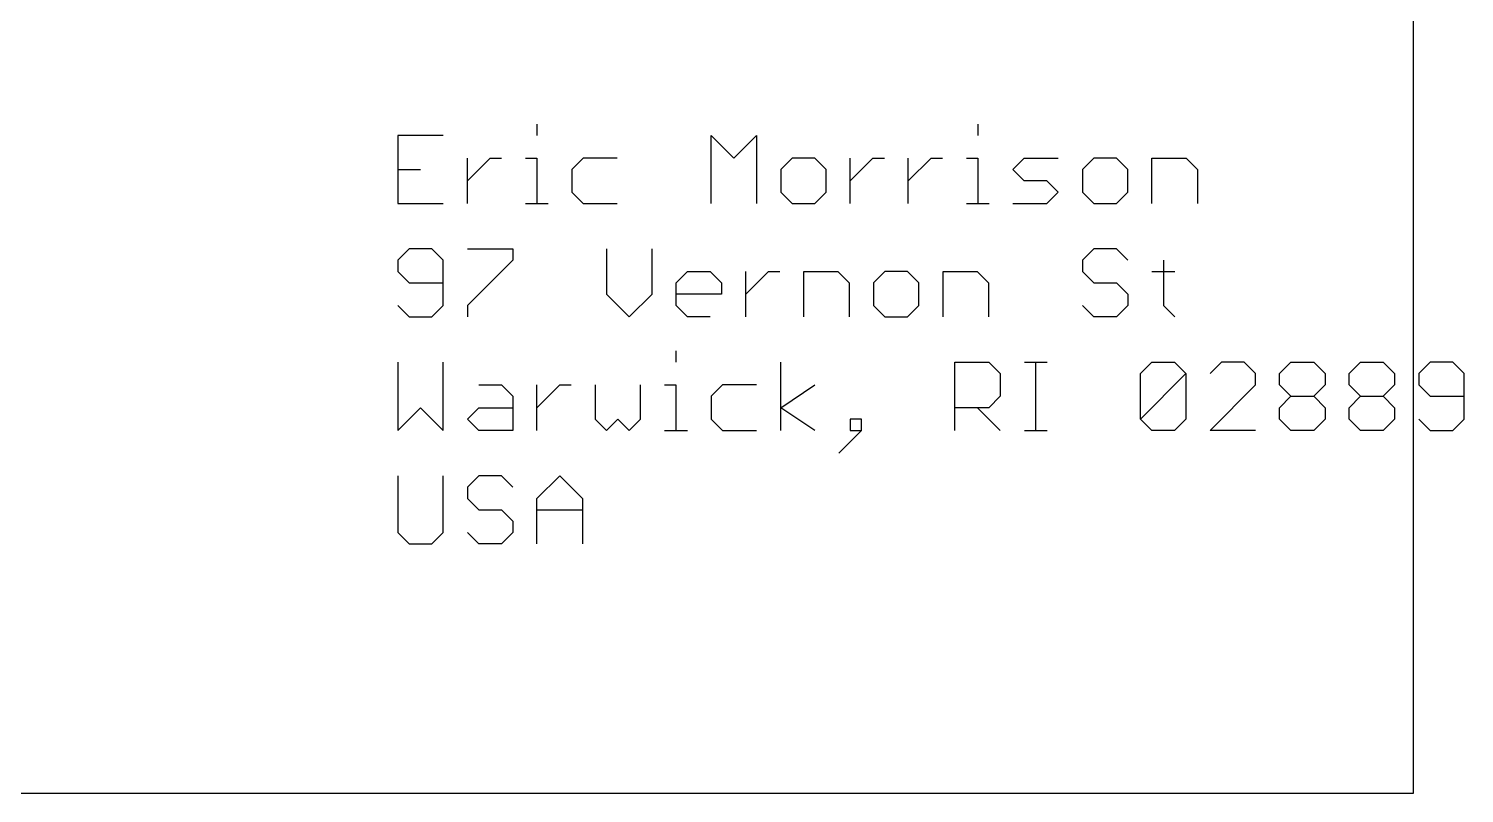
# Model space of a CAD drawing. Extents: x 0 to 50.7, y 0 to 50.
# Drawn here: x 31.39 to 50.68, y 0 to 10.27 of the extents above; entities that cross this region are included whole.
import ezdxf

# ---------------------------------------------------------------- set-up
doc = ezdxf.new("R2010")
doc.units = 0
doc.layers.add('1', color=14, linetype='CONTINUOUS')
doc.layers.add('20', color=178, linetype='CONTINUOUS')

msp = doc.modelspace()

# ---------------------------------------------------------------- linework, layer by layer
at = {"layer": '1'}
for p, q in [((38.2184, 8.9905), (38.2184, 8.838)), ((44.1434, 8.9905), (44.1434, 8.838)), ((36.9609, 8.838), (36.3508, 8.838)), ((36.3508, 8.838), (36.3508, 7.9228)), ((40.5606, 7.9228), (40.5606, 8.838)), ((40.5606, 8.838), (40.8657, 8.5329)), ((40.8657, 8.5329), (41.1708, 8.838)), ((41.1708, 8.838), (41.1708, 7.9228)), ((37.2863, 7.9228), (37.2863, 8.5329)), ((37.2863, 8.2279), (37.5914, 8.5329)), ((37.5914, 8.5329), (37.7439, 8.5329)), ((38.0659, 8.5329), (38.2184, 8.5329)), ((38.2184, 8.5329), (38.2184, 7.9228)), ((38.8421, 8.5329), (38.6896, 8.3804)), ((39.2997, 8.5329), (38.8421, 8.5329)), ((41.6487, 8.5329), (41.4962, 8.3804)), ((41.9537, 8.5329), (41.6487, 8.5329)), ((42.1063, 8.3804), (41.9537, 8.5329)), ((42.4317, 7.9228), (42.4317, 8.5329)), ((42.4317, 8.2279), (42.7367, 8.5329)), ((42.7367, 8.5329), (42.8893, 8.5329)), ((43.2113, 7.9228), (43.2113, 8.5329)), ((43.2113, 8.2279), (43.5163, 8.5329)), ((43.5163, 8.5329), (43.6689, 8.5329)), ((43.9909, 8.5329), (44.1434, 8.5329)), ((44.1434, 8.5329), (44.1434, 7.9228)), ((44.6145, 8.3804), (44.7671, 8.5329)), ((44.7671, 8.5329), (45.2247, 8.5329)), ((45.7026, 8.5329), (45.5501, 8.3804)), ((46.0077, 8.5329), (45.7026, 8.5329)), ((46.1602, 8.3804), (46.0077, 8.5329)), ((46.4856, 7.9228), (46.4856, 8.5329)), ((46.4856, 8.5329), (46.9432, 8.5329)), ((46.9432, 8.5329), (47.0957, 8.3804)), ((36.3508, 8.3804), (36.6559, 8.3804)), ((38.6896, 8.3804), (38.6896, 8.0753)), ((41.4962, 8.3804), (41.4962, 8.0753)), ((42.1063, 8.0753), (42.1063, 8.3804)), ((44.7671, 8.2279), (44.6145, 8.3804)), ((45.5501, 8.3804), (45.5501, 8.0753)), ((46.1602, 8.0753), (46.1602, 8.3804)), ((47.0957, 8.3804), (47.0957, 7.9228)), ((45.0721, 8.2279), (44.7671, 8.2279)), ((45.2247, 8.0753), (45.0721, 8.2279)), ((36.3508, 7.9228), (36.9609, 7.9228)), ((38.0659, 7.9228), (38.371, 7.9228)), ((38.6896, 8.0753), (38.8421, 7.9228)), ((38.8421, 7.9228), (39.2997, 7.9228)), ((41.4962, 8.0753), (41.6487, 7.9228)), ((41.6487, 7.9228), (41.9537, 7.9228)), ((41.9537, 7.9228), (42.1063, 8.0753)), ((43.9909, 7.9228), (44.2959, 7.9228)), ((44.6145, 7.9228), (45.0721, 7.9228)), ((45.0721, 7.9228), (45.2247, 8.0753)), ((45.5501, 8.0753), (45.7026, 7.9228)), ((45.7026, 7.9228), (46.0077, 7.9228)), ((46.0077, 7.9228), (46.1602, 8.0753)), ((36.5033, 7.314), (36.3508, 7.1615)), ((36.3508, 7.1615), (36.3508, 7.0089)), ((36.8084, 7.314), (36.5033, 7.314)), ((36.9609, 7.1615), (36.8084, 7.314)), ((36.9609, 6.5513), (36.9609, 7.1615)), ((37.2863, 7.314), (37.8964, 7.314)), ((37.8964, 7.1615), (37.2863, 6.5513)), ((37.8964, 7.314), (37.8964, 7.1615)), ((39.1574, 7.314), (39.1574, 6.7039)), ((39.7675, 6.7039), (39.7675, 7.314)), ((45.7026, 7.314), (45.5501, 7.1615)), ((45.5501, 7.1615), (45.5501, 7.0089)), ((46.0077, 7.314), (45.7026, 7.314)), ((46.1602, 7.1615), (46.0077, 7.314)), ((46.6381, 7.1615), (46.6381, 6.5513)), ((36.3508, 7.0089), (36.5033, 6.8564)), ((40.0929, 6.8564), (40.2454, 7.0089)), ((40.2454, 7.0089), (40.5505, 7.0089)), ((40.5505, 7.0089), (40.703, 6.8564)), ((41.0284, 6.3988), (41.0284, 7.0089)), ((41.0284, 6.7039), (41.3335, 7.0089)), ((41.3335, 7.0089), (41.486, 7.0089)), ((41.808, 6.3988), (41.808, 7.0089)), ((41.808, 7.0089), (42.2656, 7.0089)), ((42.2656, 7.0089), (42.4181, 6.8564)), ((42.896, 7.0089), (42.7435, 6.8564)), ((43.2011, 7.0089), (42.896, 7.0089)), ((43.3536, 6.8564), (43.2011, 7.0089)), ((43.679, 6.3988), (43.679, 7.0089)), ((43.679, 7.0089), (44.1366, 7.0089)), ((44.1366, 7.0089), (44.2891, 6.8564)), ((45.5501, 7.0089), (45.7026, 6.8564)), ((46.4856, 7.0089), (46.7906, 7.0089)), ((36.5033, 6.8564), (36.9609, 6.8564)), ((40.0929, 6.5513), (40.0929, 6.8564)), ((40.703, 6.8564), (40.703, 6.7039)), ((42.4181, 6.8564), (42.4181, 6.3988)), ((42.7435, 6.8564), (42.7435, 6.5513)), ((43.3536, 6.5513), (43.3536, 6.8564)), ((44.2891, 6.8564), (44.2891, 6.3988)), ((45.7026, 6.8564), (46.0077, 6.8564)), ((46.0077, 6.8564), (46.1602, 6.7039)), ((39.1574, 6.7039), (39.4624, 6.3988)), ((39.4624, 6.3988), (39.7675, 6.7039)), ((40.703, 6.7039), (40.0929, 6.7039)), ((46.1602, 6.7039), (46.1602, 6.5513)), ((36.3508, 6.5513), (36.5033, 6.3988)), ((36.5033, 6.3988), (36.8084, 6.3988)), ((36.8084, 6.3988), (36.9609, 6.5513)), ((37.2863, 6.5513), (37.2863, 6.3988)), ((40.2454, 6.3988), (40.0929, 6.5513)), ((40.5505, 6.3988), (40.2454, 6.3988)), ((42.7435, 6.5513), (42.896, 6.3988)), ((42.896, 6.3988), (43.2011, 6.3988)), ((43.2011, 6.3988), (43.3536, 6.5513)), ((45.7026, 6.3988), (45.5501, 6.5513)), ((46.0077, 6.3988), (45.7026, 6.3988)), ((46.1602, 6.5513), (46.0077, 6.3988)), ((46.6381, 6.5513), (46.7906, 6.3988)), ((36.3508, 5.79), (36.3508, 4.8748)), ((36.9609, 4.8748), (36.9609, 5.79)), ((40.0895, 5.9425), (40.0895, 5.79)), ((41.4962, 4.8748), (41.4962, 5.79)), ((43.8349, 4.8748), (43.8349, 5.79)), ((43.8349, 5.79), (44.2925, 5.79)), ((44.2925, 5.79), (44.4451, 5.6375)), ((44.7705, 5.79), (45.0755, 5.79)), ((44.923, 4.8748), (44.923, 5.79)), ((46.3297, 5.6375), (46.4822, 5.79)), ((46.4822, 5.79), (46.7873, 5.79)), ((46.7873, 5.79), (46.9398, 5.6375)), ((47.4177, 5.79), (47.2652, 5.6375)), ((47.7228, 5.79), (47.4177, 5.79)), ((47.8753, 5.6375), (47.7228, 5.79)), ((48.2007, 5.6375), (48.3532, 5.79)), ((48.3532, 5.79), (48.6583, 5.79)), ((48.6583, 5.79), (48.8108, 5.6375)), ((49.1362, 5.6375), (49.2887, 5.79)), ((49.2887, 5.79), (49.5938, 5.79)), ((49.5938, 5.79), (49.7463, 5.6375)), ((50.2243, 5.79), (50.0717, 5.6375)), ((50.5293, 5.79), (50.2243, 5.79)), ((50.6819, 5.6375), (50.5293, 5.79)), ((44.4451, 5.6375), (44.4451, 5.3324)), ((46.3297, 5.0273), (46.3297, 5.6375)), ((46.3297, 5.0273), (46.9398, 5.6375)), ((46.9398, 5.6375), (46.9398, 5.0273)), ((47.8753, 5.4849), (47.8753, 5.6375)), ((48.2007, 5.4849), (48.2007, 5.6375)), ((48.8108, 5.6375), (48.8108, 5.4849)), ((49.1362, 5.4849), (49.1362, 5.6375)), ((49.7463, 5.6375), (49.7463, 5.4849)), ((50.0717, 5.6375), (50.0717, 5.4849)), ((50.6819, 5.0273), (50.6819, 5.6375)), ((37.4388, 5.4849), (37.7439, 5.4849)), ((37.7439, 5.4849), (37.8964, 5.3324)), ((38.2218, 4.8748), (38.2218, 5.4849)), ((38.2218, 5.1799), (38.5269, 5.4849)), ((38.5269, 5.4849), (38.6794, 5.4849)), ((39.0014, 5.4849), (39.0014, 5.0273)), ((39.6116, 5.0273), (39.6116, 5.4849)), ((39.937, 5.4849), (40.0895, 5.4849)), ((40.0895, 5.4849), (40.0895, 4.8748)), ((40.7132, 5.4849), (40.5606, 5.3324)), ((41.1708, 5.4849), (40.7132, 5.4849)), ((41.4962, 5.1799), (41.9537, 5.4849)), ((47.2652, 4.8748), (47.8753, 5.4849)), ((48.3532, 5.3324), (48.2007, 5.4849)), ((48.8108, 5.4849), (48.6583, 5.3324)), ((49.2887, 5.3324), (49.1362, 5.4849)), ((49.7463, 5.4849), (49.5938, 5.3324)), ((50.0717, 5.4849), (50.2243, 5.3324)), ((37.8964, 5.3324), (37.8964, 4.8748)), ((40.5606, 5.3324), (40.5606, 5.0273)), ((44.4451, 5.3324), (44.2925, 5.1799)), ((48.2007, 5.1799), (48.3532, 5.3324)), ((48.3532, 5.3324), (48.6583, 5.3324)), ((48.6583, 5.3324), (48.8108, 5.1799)), ((49.1362, 5.1799), (49.2887, 5.3324)), ((49.2887, 5.3324), (49.5938, 5.3324)), ((49.5938, 5.3324), (49.7463, 5.1799)), ((50.2243, 5.3324), (50.6819, 5.3324)), ((36.3508, 4.8748), (36.6559, 5.1799)), ((36.6559, 5.1799), (36.9609, 4.8748)), ((37.2863, 5.0273), (37.4388, 5.1799)), ((37.4388, 4.8748), (37.2863, 5.0273)), ((37.4388, 5.1799), (37.8964, 5.1799)), ((39.0014, 5.0273), (39.154, 4.8748)), ((39.154, 4.8748), (39.3065, 5.0273)), ((39.3065, 5.0273), (39.459, 4.8748)), ((39.459, 4.8748), (39.6116, 5.0273)), ((40.5606, 5.0273), (40.7132, 4.8748)), ((41.9537, 4.8748), (41.4962, 5.1799)), ((42.5808, 5.0273), (42.4283, 5.0273)), ((42.4283, 5.0273), (42.4283, 4.8748)), ((42.5808, 4.8748), (42.5808, 5.0273)), ((44.2925, 5.1799), (43.8349, 5.1799)), ((44.14, 5.1799), (44.4451, 4.8748)), ((46.4822, 4.8748), (46.3297, 5.0273)), ((46.9398, 5.0273), (46.7873, 4.8748)), ((48.2007, 5.0273), (48.2007, 5.1799)), ((48.3532, 4.8748), (48.2007, 5.0273)), ((48.8108, 5.0273), (48.6583, 4.8748)), ((48.8108, 5.1799), (48.8108, 5.0273)), ((49.1362, 5.0273), (49.1362, 5.1799)), ((49.2887, 4.8748), (49.1362, 5.0273)), ((49.7463, 5.0273), (49.5938, 4.8748)), ((49.7463, 5.1799), (49.7463, 5.0273)), ((50.0717, 5.0273), (50.2243, 4.8748)), ((50.5293, 4.8748), (50.6819, 5.0273)), ((37.8964, 4.8748), (37.4388, 4.8748)), ((39.937, 4.8748), (40.242, 4.8748)), ((40.7132, 4.8748), (41.1708, 4.8748)), ((42.2757, 4.5697), (42.5808, 4.8748)), ((42.4283, 4.8748), (42.5808, 4.8748)), ((44.7705, 4.8748), (45.0755, 4.8748)), ((46.7873, 4.8748), (46.4822, 4.8748)), ((47.8753, 4.8748), (47.2652, 4.8748)), ((48.6583, 4.8748), (48.3532, 4.8748)), ((49.5938, 4.8748), (49.2887, 4.8748)), ((50.2243, 4.8748), (50.5293, 4.8748)), ((36.3508, 4.266), (36.3508, 3.5033)), ((36.9609, 3.5033), (36.9609, 4.266)), ((37.4388, 4.266), (37.2863, 4.1135)), ((37.7439, 4.266), (37.4388, 4.266)), ((37.8964, 4.1135), (37.7439, 4.266)), ((38.2218, 3.9609), (38.5269, 4.266)), ((38.5269, 4.266), (38.832, 3.9609)), ((37.2863, 4.1135), (37.2863, 3.9609)), ((37.2863, 3.9609), (37.4388, 3.8084)), ((38.2218, 3.3508), (38.2218, 3.9609)), ((38.832, 3.9609), (38.832, 3.3508)), ((37.4388, 3.8084), (37.7439, 3.8084)), ((37.7439, 3.8084), (37.8964, 3.6559)), ((38.2218, 3.8084), (38.832, 3.8084)), ((36.3508, 3.5033), (36.5033, 3.3508)), ((36.8084, 3.3508), (36.9609, 3.5033)), ((37.4388, 3.3508), (37.2863, 3.5033)), ((37.8964, 3.5033), (37.7439, 3.3508)), ((37.8964, 3.6559), (37.8964, 3.5033)), ((36.5033, 3.3508), (36.8084, 3.3508)), ((37.7439, 3.3508), (37.4388, 3.3508))]:
    msp.add_line(p, q, dxfattribs=at)
at = {"layer": '20'}
for p, q in [((50, 0), (50, 50)), ((0, 0), (50, 0))]:
    msp.add_line(p, q, dxfattribs=at)

doc.saveas('drawing.dxf')
